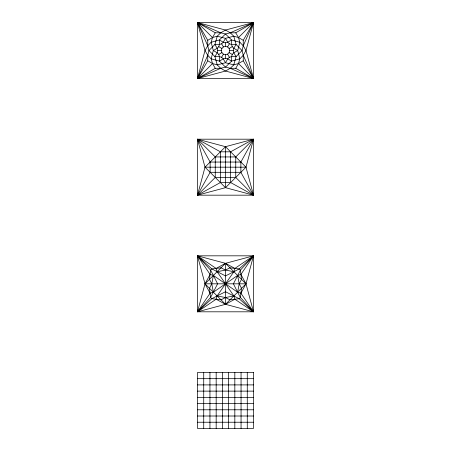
<?xml version="1.0" encoding="UTF-8"?>
<svg xmlns="http://www.w3.org/2000/svg" width="451" height="451" viewBox="0 0 451 451"><rect width="100%" height="100%" fill="white"/><g stroke="black" fill="none" stroke-linecap="round" stroke-linejoin="round"><path stroke-width="0.68" d="M210.098 274.439L210.617 270.172L211.852 268.937L221.018 267.804L225.5 270.087L233.883 271.705L239.148 268.937L253.496 255.824L253.496 311.81L197.504 311.81L197.504 255.824L253.496 255.824L245.992 283.82L240.902 293.195L240.383 297.468L239.148 298.703L229.982 299.83L225.5 297.547L217.117 295.929L211.852 298.703L197.504 311.81L205.008 283.82L210.098 274.439L197.504 255.824L225.5 263.328L234.881 268.413L239.148 268.937L240.383 270.172L241.51 279.338L239.227 283.82L237.609 292.197L240.383 297.468L253.496 311.81L225.5 304.312L216.119 299.222L211.852 298.703L210.617 297.468L209.489 288.296L211.773 283.82L213.391 275.437L210.617 270.172L197.504 255.824L205.008 283.82L210.098 293.195L197.504 311.81L225.5 304.312L234.881 299.222L253.496 311.81L245.992 283.82L240.902 274.439L253.496 255.824L225.5 263.328L216.119 268.413L197.504 255.824L211.852 268.937L225.5 275.905L233.883 271.705L234.881 268.413L253.496 255.824L240.383 270.172L233.415 283.82L237.609 292.197L240.902 293.195L253.496 311.81L239.148 298.703L225.5 291.735L217.117 295.929L216.119 299.222L197.504 311.81L210.617 297.468L217.585 283.82L213.391 275.437L210.098 274.439L209.489 279.338L211.773 283.82L213.391 292.197L210.098 293.195M240.902 293.195L241.51 288.296L239.227 283.82L237.609 275.437L240.902 274.439M207.753 55.298L208.943 50.546L207.753 45.788L197.504 22.55L253.496 22.55L253.496 78.536L197.504 78.536L197.504 22.55L225.5 30.054L230.258 32.799L233.781 36.204L238.494 37.551L243.247 40.297L243.247 45.788L242.057 50.546L243.247 55.298L253.496 78.536L225.5 71.038L220.742 68.293L217.219 64.882L212.506 63.535L207.753 60.789L207.753 55.298L205.008 50.546L197.504 22.55L220.742 32.799L225.5 33.983L230.258 32.799L253.496 22.55L245.992 50.546L243.247 55.298L239.842 58.822L238.494 63.535L235.749 68.293L230.258 68.293L225.5 67.103L220.742 68.293L197.504 78.536L205.008 50.546L207.753 45.788L211.158 42.264L212.506 37.551L215.251 32.799L220.742 32.799L225.5 30.054L253.496 22.55L243.247 45.788L245.992 50.546L253.496 78.536L230.258 68.293L225.5 71.038L197.504 78.536L207.753 55.298L211.158 58.822L212.506 63.535L215.251 68.293L220.742 68.293M220.742 32.799L217.219 36.204L214.947 44.452L217.179 48.313L217.737 50.546L217.179 52.773L214.947 56.634L217.219 64.882L225.5 62.728L233.781 64.882L238.494 63.535L243.247 60.789L243.247 55.298M230.258 68.293L233.781 64.882L236.053 56.634L233.821 52.773L233.263 50.546L233.821 48.313L236.053 44.452L233.781 36.204L225.5 38.358L217.219 36.204L212.506 37.551L207.753 40.297L207.753 45.788M221.34 50.546L221.898 48.46L223.42 46.938L225.5 46.38L227.58 46.938L229.102 48.46L229.66 50.546L229.102 52.626L227.58 54.148L225.5 54.706L223.42 54.148L221.898 52.626L221.34 50.546L217.737 50.546M197.504 195.176L205.008 167.18L225.5 146.688L253.496 139.19L253.496 195.176L197.504 195.176L197.504 139.19L253.496 139.19L245.992 167.18L225.5 187.672L197.504 195.176L210.132 172.305L210.132 162.056L197.504 139.19L225.5 146.688L245.992 167.18L253.496 195.176L225.5 187.672L205.008 167.18L197.504 139.19L220.376 151.812L230.624 151.812L253.496 139.19L240.868 162.056L240.868 172.305L253.496 195.176L230.624 182.548L220.376 182.548L197.504 195.176L215.251 177.429L215.251 156.937L197.504 139.19M230.258 32.799L235.749 32.799L238.494 37.551L239.842 42.264L237.683 50.546L239.842 58.822L231.594 61.094L225.5 67.103L219.406 61.094L211.158 58.822L213.317 50.546L217.179 48.313L218.774 46.662L219.406 44.452L219.406 39.992L225.5 33.983L231.594 39.992L239.842 42.264L243.247 45.788M232.226 54.424L231.594 56.634L231.594 61.094L227.732 58.867L225.5 58.309L223.268 58.867L219.406 61.094L219.406 56.634L218.774 54.424L217.179 52.773L213.317 50.546L211.158 42.264L219.406 39.992L223.268 42.219L225.5 42.777L227.732 42.219L231.594 39.992L231.594 44.452L232.226 46.662L233.821 48.313L237.683 50.546L233.821 52.773L232.226 54.424L229.102 52.626M215.251 68.293L197.504 78.536L207.753 60.789M221.616 57.266L219.406 56.634L214.947 56.634L208.943 50.546L214.947 44.452L219.406 44.452L221.616 43.82L223.268 42.219L225.5 38.358L227.732 42.219L229.384 43.82L231.594 44.452L236.053 44.452L242.057 50.546L236.053 56.634L231.594 56.634L229.384 57.266L227.732 58.867L225.5 62.728L223.268 58.867L221.616 57.266L223.42 54.148M227.58 46.938L229.384 43.82M243.247 40.297L253.496 22.55L235.749 32.799M217.117 295.929L233.883 271.705M197.504 78.536L212.506 63.535M238.494 37.551L253.496 22.55M215.251 156.937L235.749 156.937L253.496 139.19M205.008 283.82L225.5 263.328L245.992 283.82L225.5 304.312L205.008 283.82L245.992 283.82M213.391 292.197L237.609 275.437M218.774 54.424L221.898 52.626M229.102 48.46L232.226 46.662M216.119 268.413L217.117 271.705L225.5 270.087L229.982 267.804L234.881 268.413M234.881 299.222L233.883 295.929L225.5 297.547L221.018 299.83L216.119 299.222M229.66 50.546L233.263 50.546M210.132 162.056L240.868 162.056M205.008 167.18L245.992 167.18M210.132 172.305L240.868 172.305M215.251 177.429L235.749 177.429L253.496 195.176M197.504 378.682L253.496 378.682M197.504 384.906L253.496 384.906M197.504 391.124L253.496 391.124M197.504 397.348L253.496 397.348M197.504 403.566L253.496 403.566M197.504 409.79L253.496 409.79M197.504 416.008L253.496 416.008M197.504 422.232L253.496 422.232M207.753 40.297L197.504 22.55L215.251 32.799M218.774 46.662L221.898 48.46M235.749 68.293L253.496 78.536L243.247 60.789M213.391 275.437L237.609 292.197M197.504 22.55L212.506 37.551M238.494 63.535L253.496 78.536M217.117 271.705L233.883 295.929M221.616 43.82L223.42 46.938M227.58 54.148L229.384 57.266M247.272 372.464L247.272 428.45M241.054 372.464L241.054 428.45M235.749 156.937L235.749 177.429M234.83 372.464L234.83 428.45M230.624 151.812L230.624 182.548M228.612 372.464L228.612 428.45M225.5 42.777L225.5 46.38M225.5 54.706L225.5 58.309M225.5 146.688L225.5 187.672M225.5 263.328L225.5 304.312M222.388 372.464L222.388 428.45M220.376 151.812L220.376 182.548M216.17 372.464L216.17 428.45M209.946 372.464L209.946 428.45M203.728 372.464L203.728 428.45M253.496 372.464L197.504 372.464L197.504 428.45L253.496 428.45L253.496 372.464"/></g></svg>
